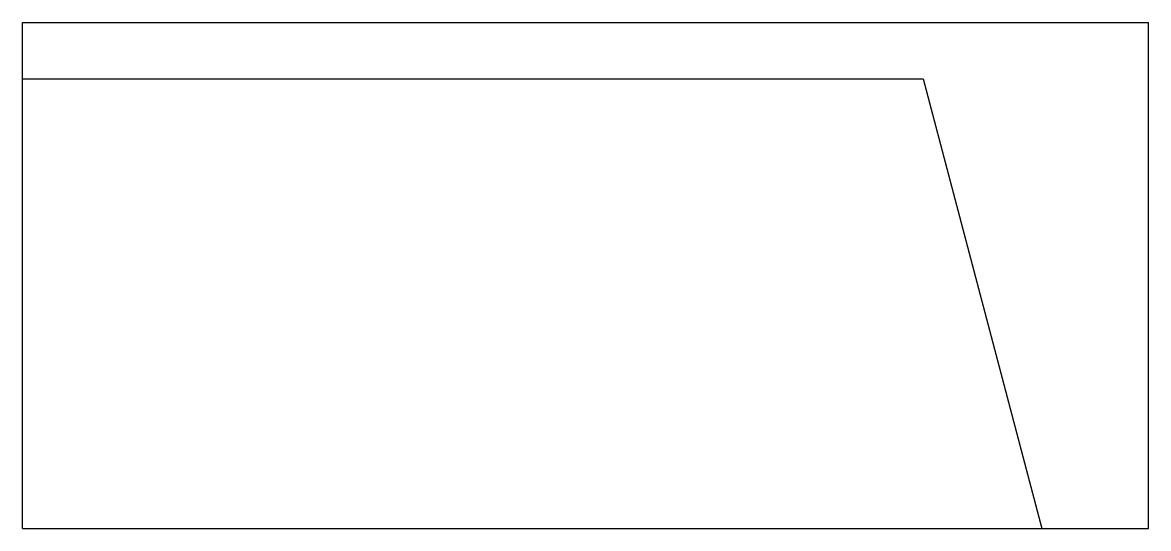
# Model space of a CAD drawing. Header units: metres. Extents: x 0 to 1, y 0 to 0.45.
import ezdxf

# ---------------------------------------------------------------- set-up
doc = ezdxf.new("R2010")
doc.units = ezdxf.units.M

msp = doc.modelspace()

# ---------------------------------------------------------------- linework, layer by layer
for p, q in [((0, 0.45), (1, 0.45)), ((0, 0), (0, 0.45)), ((1, 0), (1, 0.45)), ((0.8, 0.4), (0.9053, 0)), ((0, 0.4), (0.8, 0.4)), ((0, 0), (1, 0))]:
    msp.add_line(p, q)

doc.saveas('drawing.dxf')
